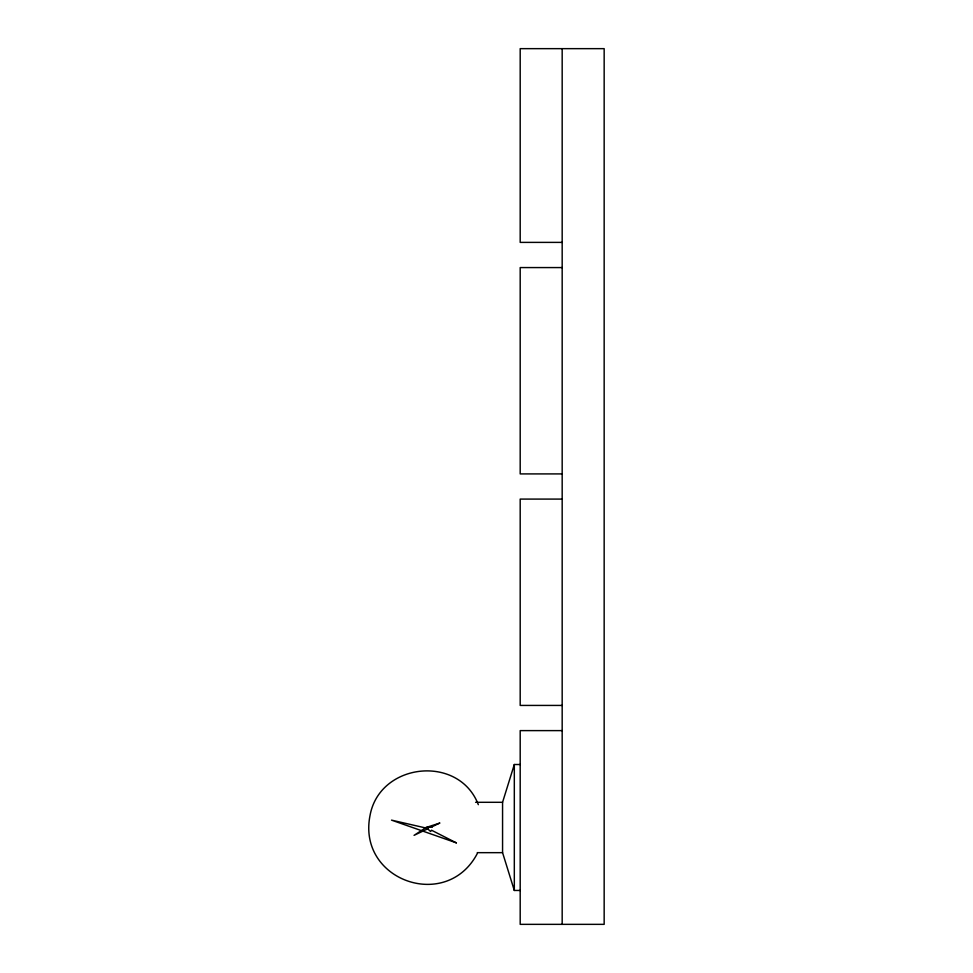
<?xml version="1.0" encoding="UTF-8"?>
<svg xmlns="http://www.w3.org/2000/svg" width="973" height="973" viewBox="0 0 973 973"><rect width="100%" height="100%" fill="white"/><g stroke="black" fill="none" stroke-linecap="round" stroke-linejoin="round"><path stroke-width="1.46" d="M520.19 890.453L514.316 890.453L502.567 852.664L502.567 802.299L514.316 764.51L520.19 764.51M477.305 853.528C446.558 912.115 357.067 880.431 370.02 815.556C379.579 762.516 458.976 754.014 478.327 804.671M562.175 242.386L520.19 242.386L520.19 48.65L604.16 48.65L604.16 924.35L520.19 924.35L520.19 730.614L562.175 730.614M562.175 267.575L520.19 267.575L520.19 473.912L562.175 473.912M562.175 499.088L520.19 499.088L520.19 705.425L562.175 705.425M475.602 802.299L502.567 802.299M477.232 852.664L502.567 852.664M562.175 48.65L562.175 924.35M514.316 764.51L514.316 890.453M456.361 842.861L391.511 820.13L428.278 828.558L414.06 835.345L426.162 827.476L439.881 823.024L432.34 826.612L431.866 825.627L432.158 827.172L426.162 827.476L430.625 831.501L431.513 830.212L456.361 842.861"/></g></svg>
